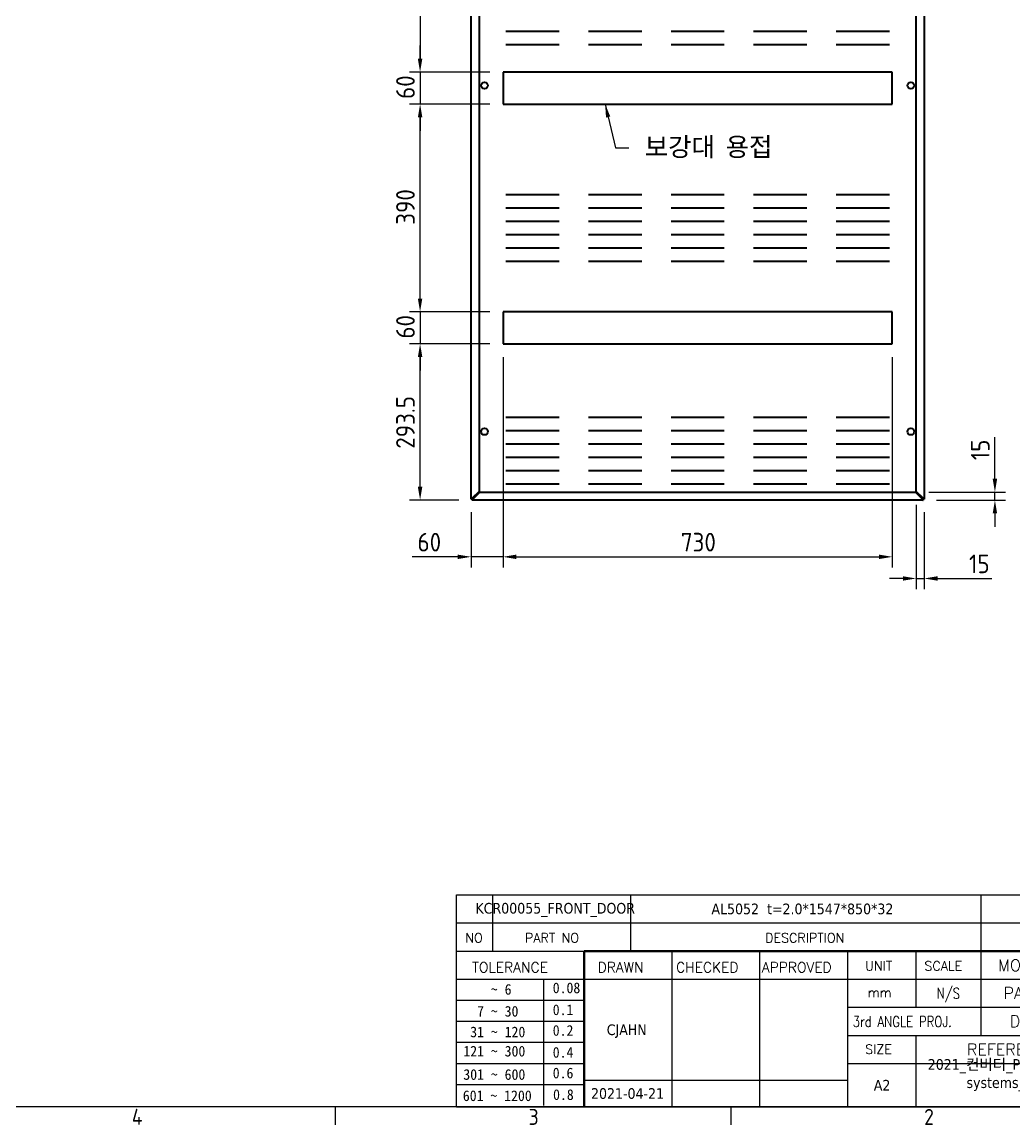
# Model space of a CAD drawing. Header units: millimetres. Extents: x 0 to 51860, y 0 to 5940.
# Drawn here: x 22239 to 24100, y 66 to 2136 of the extents above; entities that cross this region are included whole.
import ezdxf
from ezdxf.enums import TextEntityAlignment as Align

# ---------------------------------------------------------------- set-up
doc = ezdxf.new("R2010")
doc.units = ezdxf.units.MM
doc.header["$LTSCALE"] = 10
doc.layers.get('0').update_dxf_attribs({"color": 3, "lineweight": 25})
for name, color, linetype, lineweight in [('가시적인 것(ISO)', 3, 'Continuous', 40), ('경계(ISO)', 7, 'Continuous', 25), ('기호(ISO)', 5, 'Continuous', 25), ('제목(ISO)', 5, 'Continuous', 50), ('치수(ISO)', 2, 'Continuous', 25)]:
    doc.layers.add(name, color=color, linetype=linetype, lineweight=lineweight)
doc.styles.add('HAN_291', font='')
doc.styles.add('RC_284', font='ROMANC.shx')
doc.styles.add('RC_287', font='ROMANC.shx')
doc.styles.add('RC_292', font='ROMANC.shx')
doc.styles.add('문자 텍스트_PSTEK_POSCO', font='isocp.shx')
doc.styles.add('치수 텍스트_PSTEK_POSCO', font='isocp.shx')
doc.styles.add('텍스트 스타일198', font='tahoma.ttf')
doc.styles.add('텍스트 스타일333', font='ROMANC.shx', dxfattribs={"width": 0.800000011920929})
doc.styles.get('HAN_291').set_extended_font_data('GulimChe')
doc.dimstyles.new('치수_PSTEK_POSCO', dxfattribs={"dimscale": 10, "dimtxt": 3.5, "dimasz": 2.5, "dimexe": 2, "dimexo": 2.5, "dimgap": 1, "dimtad": 1, "dimrnd": 1e-08, "dimdsep": 46, "dimtxsty": '치수 텍스트_PSTEK_POSCO', "dimcen": 0.09, "dimdle": 10, "dimclrd": 7, "dimclre": 7, "dimclrt": 2, "dimadec": 1, "dimazin": 2, "dimtfac": 1, "dimtmove": 0, "dimatfit": 3, "dimfxl": 0, "dimtolj": 1, "dimlwd": -1, "dimlwe": -1, "dimarcsym": 0})
doc.dimstyles.new('치수_PSTEK_POSCO$7', dxfattribs={"dimscale": 10, "dimtxt": 3.5, "dimasz": 2.5, "dimexe": 2, "dimexo": 2.5, "dimgap": 1, "dimtad": 1, "dimrnd": 1e-08, "dimdsep": 46, "dimtxsty": '치수 텍스트_PSTEK_POSCO', "dimcen": 0.09, "dimdle": 10, "dimclrd": 7, "dimclre": 7, "dimclrt": 2, "dimadec": 1, "dimazin": 2, "dimtfac": 1, "dimtmove": 0, "dimatfit": 3, "dimfxl": 0, "dimtolj": 1, "dimlwd": -1, "dimlwe": -1, "dimarcsym": 0})

# ---------------------------------------------------------------- blocks, each defined once
blk = doc.blocks.new('제목 블록 PSTEK')
at = {"color": 180}
for p, q in [((182.475792979055, 11.79100474011392), (182.4757929790549, 51.56524660363496)), ((182.4757929790549, 51.56524660363496), (372.4757929537551, 51.56524660363496)), ((189.2651435055721, 51.56524660363496), (189.2651435055722, 41.00524660363494)), ((215.2152739891528, 41.00524660363494), (215.2152739891528, 51.56524660363496)), ((280.8758854511282, 51.56524660363496), (280.8758854511282, 41.00524660363494)), ((182.475792979055, 46.2852466036349), (372.4757929537551, 46.28524660363492)), ((182.475792979055, 41.00524660363493), (206.451475290024, 41.00524660363493)), ((222.9401812389276, 11.79100474011392), (222.9401812389276, 41.00524660363494)), ((239.4288871878316, 11.79100474011392), (239.4288871878316, 41.00524660363494)), ((255.9175931367356, 11.79100474011392), (255.9175931367356, 41.00524660363494)), ((268.6918866058747, 41.00524660363494), (268.6918866058747, 30.44524660363498)), ((280.8758854511282, 41.00524660363494), (280.8758854511282, 25.16524660363502)), ((182.475792979055, 35.72524660363497), (206.451475290024, 35.72524660363497)), ((198.8621818849491, 12.02524660363491), (198.8621818849491, 35.72524660363497)), ((206.451475290024, 35.72524660363497), (372.4757929537551, 35.72524660363497)), ((182.475792979055, 31.77524660363492), (206.451475290024, 31.77524660363492)), ((255.917593136736, 30.44524660363498), (372.4757929537552, 30.44524660363501)), ((182.475792979055, 27.82524660363487), (206.451475290024, 27.82524660363487)), ((255.9175931367359, 25.16524660363502), (372.4757929537552, 25.165246603635)), ((268.6918866058744, 25.16524660363502), (268.6918866058744, 11.79100474011392)), ((182.475792979055, 23.87524660363505), (206.451475290024, 23.87524660363505)), ((182.475792979055, 19.92524660363478), (206.451475290024, 19.92524660363478)), ((255.9175931367359, 19.88524660363481), (310.0881549537553, 19.88524660363481)), ((206.451475290024, 16.74100474011396), (255.9175931367359, 16.74100474011396)), ((182.475792979055, 15.97524660363496), (206.451475290024, 15.97524660363496)), ((182.475792979055, 11.79100474011392), (372.4757929537551, 11.79100474011389))]:
    blk.add_line(p, q, dxfattribs=at)
at = {"color": 7, "lineweight": 50}
for p, q in [((206.4514752900237, 11.79100474011392), (206.4514752900237, 41.00524660363494)), ((206.451475290024, 41.00524660363494), (372.4757929537551, 41.00524660363496))]:
    blk.add_line(p, q, dxfattribs=at)
at = {"layer": '제목(ISO)', "lineweight": 18}
blk.add_line((182.475792979055, 35.72500474011393), (182.475792979055, 11.79100474011392), dxfattribs=at)
at = {"color": 2}
for s, height, style, p in [('NO', 1.742399930953979, 'RC_284', (184.135398793432, 42.62317362549192)), ('PART NO', 1.742399930953979, 'RC_284', (195.3359407378685, 42.62317362549192)), ('DESCRIPTION', 1.742399930953979, 'RC_284', (240.4025565652523, 42.62317362549192)), ('MODEL NAME', 2.178000062704086, 'RC_292', (284.096330289083, 37.25462520371384)), (' TOLERANCE', 1.899999976158142, 'RC_287', (184.0872874387979, 37.00893196870329)), ('DRAWN', 1.899999976158142, 'RC_287', (208.9766620976279, 37.00893196870329)), ('CHECKED', 1.899999976158142, 'RC_287', (223.6856844514997, 37.00893196870329)), ('APPROVED', 1.899999976158142, 'RC_287', (239.7795453577791, 37.00893196870329)), ('UNIT', 1.742399930953979, 'RC_284', (259.1652673287452, 37.34317362549218)), ('SCALE', 1.742399930953979, 'RC_284', (270.2934779252897, 37.34317362549218)), ('    ~ 6', 2.000000029802322, 'HAN_291', (183.7721304966814, 32.8176515608431)), ('0.08', 2.000000029802322, 'HAN_291', (200.5467345600617, 33.09873600004101)), ('mm', 1.742399930953979, 'RC_284', (259.6505418159997, 32.3543089683787)), ('PART NAME', 2.178000062704086, 'RC_292', (285.1416959765849, 32.03045329421792)), ('  7 ~ 30', 2.000000029802322, 'HAN_291', (183.7721304966814, 28.70538114822415)), ('0.1', 2.000000029802322, 'HAN_291', (200.5467345600617, 28.98646558742206)), ('0.2', 2.000000029802322, 'HAN_291', (200.5467345600617, 25.10736625836028)), (' DWG NO.', 2.178000062704086, 'RC_292', (284.8124284083233, 26.75045329421772)), (' 31 ~ 120', 2.000000029802322, 'HAN_291', (183.7721304966814, 24.82628181916237)), ('121 ~ 300', 2.000000029802322, 'HAN_291', (183.7721304966814, 21.21401206133254)), ('0.4', 2.000000029802322, 'HAN_291', (200.5467345600617, 20.99509650053045)), ('SIZE', 1.742399930953979, 'RC_284', (259.1652673287452, 21.69497768947366)), ('REFERENCE', 2.178000062704086, 'RC_292', (278.2741065029841, 21.43214925458022)), ('301 ~ 600', 2.000000029802322, 'HAN_291', (183.7721304966814, 16.83491273227077)), ('0.6', 2.000000029802322, 'HAN_291', (200.5467345600617, 17.11599717146868)), ('601 ~ 1200', 2.000000029802322, 'HAN_291', (183.6802025156883, 12.84759660881125)), ('0.8', 2.000000029802322, 'HAN_291', (200.6097246063884, 13.05732192299702))]:
    blk.add_text(s, height=height, dxfattribs=dict(at, style=style)).set_placement(p)
at = {"color": 7, "style": '텍스트 스타일333', "width": 0.7999999523162842}
blk.add_text('N/S', height=2.000000029802322, dxfattribs=at).set_placement((274.7838860285014, 33.08524660363496), align=Align.MIDDLE_CENTER)
at = {"color": 2, "style": '텍스트 스타일333', "width": 0.7999999523162842}
blk.add_text('3rd ANGLE PROJ.', height=2.000000029802322, dxfattribs=at).set_placement((256.8430306642954, 26.76148381654429))
at = {"layer": '제목(ISO)', "color": 7, "style": '텍스트 스타일198'}
for tag, p in [('부품_번호_001', (187.4995732858739, 47.91174173065938)), ('설명_001', (231.1954912049363, 47.92245856190991)), ("3._Q'TY_001", (312.7051684889191, 47.92188863032246)), ('질량\\P3;_001', (348.7068979518129, 48.1643332276222)), ('제목_001', (334.1931203638347, 32.30468669314953)), ('부품_번호_001', (326.1588135391058, 27.03694571911726)), ('설계자_001', (210.6823963712259, 25.2331256569733)), ('프로젝트_001', (270.9515900800803, 16.78121179423405)), ('시트_크기_001', (260.8406700039552, 14.83476769856185)), ('작성_날짜_001', (207.6944849768033, 13.26600472521278)), ('프로젝트_002', (278.2261522454282, 13.3578851258059))]:
    blk.add_attdef(tag, p, '', height=2.000000029802322, dxfattribs=at)
for tag, p in [('재질', (295.4820202024417, 48.92524660363499)), ('4._COLOR', (327.6805273250926, 48.92524660363493)), ('1._MODEL_NAME', (341.233897335037, 38.36524660363497)), ('점검자', (231.1845342133799, 26.23312567187446)), ('엔지니어링_승인자', (247.673240162284, 26.23312567187446)), ('점검_날짜', (231.1845342133799, 14.26600474011394)), ('엔지니어링_승인_날짜', (247.6732401622839, 14.26600474011394))]:
    blk.add_attdef(tag, text='', height=2.000000029802322, dxfattribs=at).set_placement(p, align=Align.MIDDLE_CENTER)
blk = doc.blocks.new('*D168')
at = {"layer": 'Defpoints', "color": 0}
for p in [(22985.90953078304, 1532.329727836037), (23141.68255500697, 1532.329727836037), (23083.7532656851, 1238.829727836038)]:
    blk.add_point(p, dxfattribs=at)
at = {"layer": '치수(ISO)', "color": 7}
for p, q in [((23116.68255500697, 1532.329727836037), (22965.90953078304, 1532.329727836037)), ((22985.90953078304, 1263.829727836038), (22985.90953078304, 1507.329727836037)), ((23058.7532656851, 1238.829727836038), (22965.90953078304, 1238.829727836038))]:
    blk.add_line(p, q, dxfattribs=at)
for points in [[(22981.74286411637, 1507.329727836037), (22990.0761974497, 1507.329727836037), (22985.90953078304, 1532.329727836037)], [(22981.74286411637, 1263.829727836038), (22990.0761974497, 1263.829727836038), (22985.90953078304, 1238.829727836038)]]:
    blk.add_solid(points, dxfattribs=at)
at = {"layer": '치수(ISO)', "color": 2, "insert": (22958.40608590114, 1335.349313554455), "char_height": 35, "attachment_point": 4, "rotation": 90, "style": '치수 텍스트_PSTEK_POSCO'}
blk.add_mtext('\\A1;293.5', dxfattribs=at)
blk = doc.blocks.new('*D169')
at = {"layer": 'Defpoints', "color": 0}
for p in [(23141.68255500697, 1592.329727836036), (22985.90953078304, 1532.329727836037), (23141.68255500697, 1532.329727836037)]:
    blk.add_point(p, dxfattribs=at)
at = {"layer": '치수(ISO)', "color": 7}
for p, q in [((22985.90953078304, 1617.329727836037), (22985.90953078304, 1642.329727836037)), ((23116.68255500697, 1592.329727836036), (22965.90953078304, 1592.329727836037)), ((22985.90953078304, 1592.329727836037), (22985.90953078304, 1532.329727836037)), ((23116.68255500697, 1532.329727836037), (22965.90953078304, 1532.329727836037)), ((22985.90953078304, 1507.329727836037), (22985.90953078304, 1482.329727836037))]:
    blk.add_line(p, q, dxfattribs=at)
for points in [[(22981.74286411637, 1617.329727836037), (22990.0761974497, 1617.329727836037), (22985.90953078304, 1592.329727836037)], [(22981.74286411637, 1507.329727836037), (22990.0761974497, 1507.329727836037), (22985.90953078304, 1532.329727836037)]]:
    blk.add_solid(points, dxfattribs=at)
at = {"layer": '치수(ISO)', "color": 2, "insert": (22958.40953078304, 1542.018704213993), "char_height": 35, "attachment_point": 4, "rotation": 90, "style": '치수 텍스트_PSTEK_POSCO'}
blk.add_mtext('\\A1;60', dxfattribs=at)
blk = doc.blocks.new('*D170')
at = {"layer": 'Defpoints', "color": 0}
for p in [(22985.90953078304, 1982.329727836037), (23141.68255500697, 1982.329727836037), (23141.68255500697, 1592.329727836036)]:
    blk.add_point(p, dxfattribs=at)
at = {"layer": '치수(ISO)', "color": 7}
for p, q in [((23116.68255500697, 1982.329727836037), (22965.90953078304, 1982.329727836037)), ((22985.90953078304, 1617.329727836037), (22985.90953078304, 1957.329727836037)), ((23116.68255500697, 1592.329727836036), (22965.90953078304, 1592.329727836037))]:
    blk.add_line(p, q, dxfattribs=at)
for points in [[(22981.74286411637, 1957.329727836037), (22990.0761974497, 1957.329727836037), (22985.90953078304, 1982.329727836037)], [(22981.74286411637, 1617.329727836037), (22990.0761974497, 1617.329727836037), (22985.90953078304, 1592.329727836037)]]:
    blk.add_solid(points, dxfattribs=at)
at = {"layer": '치수(ISO)', "color": 2, "insert": (22958.40953078304, 1755.754797524828), "char_height": 35, "attachment_point": 4, "rotation": 90, "style": '치수 텍스트_PSTEK_POSCO'}
blk.add_mtext('\\A1;390', dxfattribs=at)
blk = doc.blocks.new('*D171')
at = {"layer": 'Defpoints', "color": 0}
for p in [(23141.68255500697, 2042.329727836036), (22985.90953078304, 1982.329727836037), (23141.68255500697, 1982.329727836037)]:
    blk.add_point(p, dxfattribs=at)
at = {"layer": '치수(ISO)', "color": 7}
for p, q in [((22985.90953078304, 2067.329727836036), (22985.90953078304, 2092.329727836036)), ((23116.68255500697, 2042.329727836036), (22965.90953078304, 2042.329727836037)), ((22985.90953078304, 2042.329727836037), (22985.90953078304, 1982.329727836037)), ((23116.68255500697, 1982.329727836037), (22965.90953078304, 1982.329727836037)), ((22985.90953078304, 1957.329727836037), (22985.90953078304, 1932.329727836037))]:
    blk.add_line(p, q, dxfattribs=at)
for points in [[(22981.74286411637, 2067.329727836036), (22990.0761974497, 2067.329727836036), (22985.90953078304, 2042.329727836037)], [(22981.74286411637, 1957.329727836037), (22990.0761974497, 1957.329727836037), (22985.90953078304, 1982.329727836037)]]:
    blk.add_solid(points, dxfattribs=at)
at = {"layer": '치수(ISO)', "color": 2, "insert": (22958.40953078304, 1992.018704213993), "char_height": 35, "attachment_point": 4, "rotation": 90, "style": '치수 텍스트_PSTEK_POSCO'}
blk.add_mtext('\\A1;60', dxfattribs=at)
blk = doc.blocks.new('*D172')
at = {"layer": 'Defpoints', "color": 0}
for p in [(23141.68255500697, 1532.329727836037), (23081.68255500698, 1240.900438514155), (23081.68255500698, 1132.329727836037)]:
    blk.add_point(p, dxfattribs=at)
at = {"layer": '치수(ISO)', "color": 7}
for p, q in [((23141.68255500697, 1507.329727836037), (23141.68255500697, 1112.329727836037)), ((23081.68255500698, 1215.900438514155), (23081.68255500698, 1112.329727836037)), ((23056.68255500698, 1132.329727836037), (22971.06050776289, 1132.329727836037)), ((23141.68255500697, 1132.329727836037), (23081.68255500698, 1132.329727836037)), ((23166.68255500697, 1132.329727836037), (23191.68255500697, 1132.329727836037))]:
    blk.add_line(p, q, dxfattribs=at)
for points in [[(23056.68255500698, 1136.496394502703), (23056.68255500698, 1128.16306116937), (23081.68255500698, 1132.329727836037)], [(23166.68255500697, 1136.496394502703), (23166.68255500697, 1128.16306116937), (23141.68255500697, 1132.329727836037)]]:
    blk.add_solid(points, dxfattribs=at)
at = {"layer": '치수(ISO)', "color": 2, "insert": (22981.06050776289, 1159.829727836037), "char_height": 35, "attachment_point": 4, "style": '치수 텍스트_PSTEK_POSCO'}
blk.add_mtext('\\A1;60', dxfattribs=at)
blk = doc.blocks.new('*D173')
at = {"layer": 'Defpoints', "color": 0}
for p in [(23141.68255500697, 1532.329727836037), (23871.68255500697, 1532.329727836037), (23871.68255500697, 1132.329727836037)]:
    blk.add_point(p, dxfattribs=at)
at = {"layer": '치수(ISO)', "color": 7}
for p, q in [((23141.68255500697, 1507.329727836037), (23141.68255500697, 1112.329727836037)), ((23871.68255500697, 1507.329727836037), (23871.68255500697, 1112.329727836037)), ((23166.68255500697, 1132.329727836037), (23846.68255500697, 1132.329727836037))]:
    blk.add_line(p, q, dxfattribs=at)
for points in [[(23166.68255500697, 1136.496394502703), (23166.68255500697, 1128.16306116937), (23141.68255500697, 1132.329727836037)], [(23846.68255500697, 1136.496394502703), (23846.68255500697, 1128.16306116937), (23871.68255500697, 1132.329727836037)]]:
    blk.add_solid(points, dxfattribs=at)
at = {"layer": '치수(ISO)', "color": 2, "insert": (23475.16877547942, 1159.829727836037), "char_height": 35, "attachment_point": 4, "style": '치수 텍스트_PSTEK_POSCO'}
blk.add_mtext('\\A1;730', dxfattribs=at)
blk = doc.blocks.new('*D182')
at = {"layer": 'Defpoints', "color": 0}
for p in [(23141.68255500697, 2585.829727836036), (22985.90953078304, 2042.329727836037), (23141.68255500697, 2042.329727836036)]:
    blk.add_point(p, dxfattribs=at)
at = {"layer": '치수(ISO)', "color": 7}
for p, q in [((23116.68255500697, 2585.829727836036), (22965.90953078304, 2585.829727836036)), ((22985.90953078304, 2560.829727836036), (22985.90953078304, 2067.329727836036)), ((23116.68255500697, 2042.329727836036), (22965.90953078304, 2042.329727836037))]:
    blk.add_line(p, q, dxfattribs=at)
for points in [[(22981.74286411637, 2560.829727836036), (22990.0761974497, 2560.829727836036), (22985.90953078304, 2585.829727836036)], [(22981.74286411637, 2067.329727836036), (22990.0761974497, 2067.329727836036), (22985.90953078304, 2042.329727836037)]]:
    blk.add_solid(points, dxfattribs=at)
at = {"layer": '치수(ISO)', "color": 2, "insert": (22958.40953078304, 2262.604854101884), "char_height": 35, "attachment_point": 4, "rotation": 90, "style": '치수 텍스트_PSTEK_POSCO'}
blk.add_mtext('\\A1;543.5', dxfattribs=at)
blk = doc.blocks.new('*D191')
at = {"layer": 'Defpoints', "color": 0}
for p in [(23916.68255500698, 1255.243941398411), (23931.68255500698, 1240.900438514155), (23931.68255500698, 1091.652991384432)]:
    blk.add_point(p, dxfattribs=at)
at = {"layer": '치수(ISO)', "color": 7}
for p, q in [((23916.68255500698, 1230.243941398411), (23916.68255500698, 1071.652991384432)), ((23931.68255500698, 1215.900438514155), (23931.68255500698, 1071.652991384432)), ((23891.68255500698, 1091.652991384432), (23866.68255500698, 1091.652991384432)), ((23916.68255500698, 1091.652991384432), (23931.68255500698, 1091.652991384432)), ((23956.68255500698, 1091.652991384432), (24058.75416027633, 1091.652991384432))]:
    blk.add_line(p, q, dxfattribs=at)
for points in [[(23891.68255500698, 1095.819658051098), (23891.68255500698, 1087.486324717765), (23916.68255500698, 1091.652991384432)], [(23956.68255500698, 1095.819658051098), (23956.68255500698, 1087.486324717765), (23931.68255500698, 1091.652991384432)]]:
    blk.add_solid(points, dxfattribs=at)
at = {"layer": '치수(ISO)', "color": 2, "insert": (24015.80441280802, 1119.152991384432), "char_height": 35, "attachment_point": 4, "style": '치수 텍스트_PSTEK_POSCO'}
blk.add_mtext('\\A1;15', dxfattribs=at)
blk = doc.blocks.new('*D192')
at = {"layer": 'Defpoints', "color": 0}
for p in [(23915.26834144461, 1253.829727836038), (24064.42344772222, 1253.829727836038), (23929.61184432887, 1238.829727836038)]:
    blk.add_point(p, dxfattribs=at)
at = {"layer": '치수(ISO)', "color": 7}
for p, q in [((24064.42344772222, 1278.829727836038), (24064.42344772222, 1356.779475304344)), ((23940.26834144461, 1253.829727836038), (24084.42344772222, 1253.829727836038)), ((24064.42344772222, 1238.829727836037), (24064.42344772222, 1253.829727836038)), ((23954.61184432887, 1238.829727836038), (24084.42344772222, 1238.829727836037)), ((24064.42344772222, 1213.829727836037), (24064.42344772222, 1188.829727836037))]:
    blk.add_line(p, q, dxfattribs=at)
for points in [[(24060.25678105556, 1278.829727836038), (24068.59011438889, 1278.829727836038), (24064.42344772222, 1253.829727836038)], [(24060.25678105556, 1213.829727836038), (24068.59011438889, 1213.829727836037), (24064.42344772222, 1238.829727836037)]]:
    blk.add_solid(points, dxfattribs=at)
at = {"layer": '치수(ISO)', "color": 2, "insert": (24036.92344772222, 1313.829727836042), "char_height": 35, "attachment_point": 4, "rotation": 90, "style": '치수 텍스트_PSTEK_POSCO'}
blk.add_mtext('\\A1;15', dxfattribs=at)

msp = doc.modelspace()

# ---------------------------------------------------------------- linework, layer by layer
at = {"layer": '가시적인 것(ISO)'}
for p, q in [((23081.68255500698, 1240.900438514155), (23081.68255500698, 2783.759017157918)), ((23931.68255500698, 2783.759017157918), (23931.68255500698, 1240.900438514155)), ((23096.68255500698, 2769.415514273662), (23096.68255500698, 1255.243941398411)), ((23916.68255500698, 1255.243941398411), (23916.68255500698, 2769.415514273662)), ((23246.68255500697, 2118.829727836036), (23146.68255500697, 2118.829727836036)), ((23401.68255500697, 2118.829727836036), (23301.68255500697, 2118.829727836036)), ((23556.68255500697, 2118.829727836036), (23456.68255500697, 2118.829727836036)), ((23711.68255500697, 2118.829727836036), (23611.68255500697, 2118.829727836036)), ((23866.68255500697, 2118.829727836036), (23766.68255500697, 2118.829727836036)), ((23246.68255500697, 2093.829727836036), (23146.68255500697, 2093.829727836036)), ((23401.68255500697, 2093.829727836036), (23301.68255500697, 2093.829727836036)), ((23556.68255500697, 2093.829727836036), (23456.68255500697, 2093.829727836036)), ((23711.68255500697, 2093.829727836036), (23611.68255500697, 2093.829727836036)), ((23866.68255500697, 2093.829727836036), (23766.68255500697, 2093.829727836036)), ((23871.68255500697, 2042.329727836036), (23141.68255500697, 2042.329727836036)), ((23141.68255500697, 2042.329727836036), (23141.68255500697, 1982.329727836036)), ((23871.68255500697, 1982.329727836036), (23871.68255500697, 2042.329727836036)), ((23141.68255500697, 1982.329727836036), (23871.68255500697, 1982.329727836036)), ((23246.68255500697, 1811.829727836037), (23146.68255500697, 1811.829727836037)), ((23401.68255500697, 1811.829727836037), (23301.68255500697, 1811.829727836037)), ((23556.68255500697, 1811.829727836037), (23456.68255500697, 1811.829727836037)), ((23711.68255500697, 1811.829727836037), (23611.68255500697, 1811.829727836037)), ((23866.68255500697, 1811.829727836037), (23766.68255500697, 1811.829727836037)), ((23246.68255500697, 1786.829727836037), (23146.68255500697, 1786.829727836037)), ((23401.68255500697, 1786.829727836037), (23301.68255500697, 1786.829727836037)), ((23556.68255500697, 1786.829727836037), (23456.68255500697, 1786.829727836037)), ((23711.68255500697, 1786.829727836037), (23611.68255500697, 1786.829727836037)), ((23866.68255500697, 1786.829727836037), (23766.68255500697, 1786.829727836037)), ((23246.68255500697, 1761.829727836037), (23146.68255500697, 1761.829727836037)), ((23401.68255500697, 1761.829727836037), (23301.68255500697, 1761.829727836037)), ((23556.68255500697, 1761.829727836037), (23456.68255500697, 1761.829727836037)), ((23711.68255500697, 1761.829727836037), (23611.68255500697, 1761.829727836037)), ((23866.68255500697, 1761.829727836037), (23766.68255500697, 1761.829727836037)), ((23246.68255500697, 1736.829727836037), (23146.68255500697, 1736.829727836037)), ((23401.68255500697, 1736.829727836037), (23301.68255500697, 1736.829727836037)), ((23556.68255500697, 1736.829727836037), (23456.68255500697, 1736.829727836037)), ((23711.68255500697, 1736.829727836037), (23611.68255500697, 1736.829727836037)), ((23866.68255500697, 1736.829727836037), (23766.68255500697, 1736.829727836037)), ((23246.68255500697, 1711.829727836037), (23146.68255500697, 1711.829727836037)), ((23401.68255500697, 1711.829727836037), (23301.68255500697, 1711.829727836037)), ((23556.68255500697, 1711.829727836037), (23456.68255500697, 1711.829727836037)), ((23711.68255500697, 1711.829727836037), (23611.68255500697, 1711.829727836037)), ((23866.68255500697, 1711.829727836037), (23766.68255500697, 1711.829727836037)), ((23246.68255500697, 1686.829727836037), (23146.68255500697, 1686.829727836037)), ((23401.68255500697, 1686.829727836037), (23301.68255500697, 1686.829727836037)), ((23556.68255500697, 1686.829727836037), (23456.68255500697, 1686.829727836037)), ((23711.68255500697, 1686.829727836037), (23611.68255500697, 1686.829727836037)), ((23866.68255500697, 1686.829727836037), (23766.68255500697, 1686.829727836037)), ((23871.68255500697, 1592.329727836036), (23141.68255500697, 1592.329727836036)), ((23141.68255500697, 1592.329727836036), (23141.68255500697, 1532.329727836036)), ((23871.68255500697, 1532.329727836037), (23871.68255500697, 1592.329727836036)), ((23141.68255500697, 1532.329727836036), (23871.68255500697, 1532.329727836037)), ((23246.68255500697, 1393.829727836037), (23146.68255500697, 1393.829727836037)), ((23401.68255500697, 1393.829727836037), (23301.68255500697, 1393.829727836037)), ((23556.68255500697, 1393.829727836037), (23456.68255500697, 1393.829727836037)), ((23711.68255500697, 1393.829727836037), (23611.68255500697, 1393.829727836037)), ((23866.68255500697, 1393.829727836037), (23766.68255500697, 1393.829727836037)), ((23246.68255500697, 1368.829727836037), (23146.68255500697, 1368.829727836037)), ((23401.68255500697, 1368.829727836037), (23301.68255500697, 1368.829727836037)), ((23556.68255500697, 1368.829727836037), (23456.68255500697, 1368.829727836037)), ((23711.68255500697, 1368.829727836037), (23611.68255500697, 1368.829727836037)), ((23866.68255500697, 1368.829727836037), (23766.68255500697, 1368.829727836037)), ((23246.68255500697, 1343.829727836037), (23146.68255500697, 1343.829727836037)), ((23401.68255500697, 1343.829727836037), (23301.68255500697, 1343.829727836037)), ((23556.68255500697, 1343.829727836037), (23456.68255500697, 1343.829727836037)), ((23711.68255500697, 1343.829727836037), (23611.68255500697, 1343.829727836037)), ((23866.68255500697, 1343.829727836037), (23766.68255500697, 1343.829727836037)), ((23246.68255500697, 1318.829727836037), (23146.68255500697, 1318.829727836037)), ((23401.68255500697, 1318.829727836037), (23301.68255500697, 1318.829727836037)), ((23556.68255500697, 1318.829727836037), (23456.68255500697, 1318.829727836037)), ((23711.68255500697, 1318.829727836037), (23611.68255500697, 1318.829727836037)), ((23866.68255500697, 1318.829727836037), (23766.68255500697, 1318.829727836037)), ((23246.68255500697, 1293.829727836037), (23146.68255500697, 1293.829727836037)), ((23401.68255500697, 1293.829727836037), (23301.68255500697, 1293.829727836037)), ((23556.68255500697, 1293.829727836037), (23456.68255500697, 1293.829727836037)), ((23711.68255500697, 1293.829727836037), (23611.68255500697, 1293.829727836037)), ((23866.68255500697, 1293.829727836037), (23766.68255500697, 1293.829727836037)), ((23246.68255500697, 1268.829727836037), (23146.68255500697, 1268.829727836037)), ((23401.68255500697, 1268.829727836037), (23301.68255500697, 1268.829727836037)), ((23556.68255500697, 1268.829727836037), (23456.68255500697, 1268.829727836037)), ((23711.68255500697, 1268.829727836037), (23611.68255500697, 1268.829727836037)), ((23866.68255500697, 1268.829727836037), (23766.68255500697, 1268.829727836037)), ((23096.68255500698, 1255.243941398411), (23083.78255500699, 1242.343941398411)), ((23085.19676856936, 1240.929727836038), (23098.09676856936, 1253.829727836038)), ((23098.09676856936, 1253.829727836038), (23915.26834144461, 1253.829727836038)), ((23915.26834144461, 1253.829727836038), (23928.16834144461, 1240.929727836038)), ((23929.58255500699, 1242.343941398412), (23916.68255500698, 1255.243941398411)), ((23083.68255500698, 1240.900438514155), (23081.68255500698, 1240.900438514155)), ((23084.18255500697, 1241.329727836036), (23083.69326927182, 1241.329727836036)), ((23083.7532656851, 1238.829727836038), (23083.7532656851, 1240.829727836038)), ((23929.61184432887, 1238.829727836038), (23083.7532656851, 1238.829727836038)), ((23084.18255500697, 1241.329727836036), (23084.18255500697, 1240.840442100891)), ((23929.18255500697, 1241.329727836036), (23929.18255500697, 1240.840442100891)), ((23929.18255500697, 1241.329727836037), (23929.67184074211, 1241.329727836037)), ((23929.61184432887, 1240.829727836038), (23929.61184432887, 1238.829727836038)), ((23931.68255500698, 1240.900438514155), (23929.68255500698, 1240.900438514155))]:
    msp.add_line(p, q, dxfattribs=at)
for centre in [(23106.68255500697, 2017.329727836036), (23906.68255500697, 2017.329727836036), (23106.68255500697, 1367.329727836036), (23906.68255500697, 1367.329727836036)]:
    msp.add_circle(centre, 6.25, dxfattribs=at)
for points, knots in [([(23083.78255500699, 1242.343941398411), (23082.96833021747, 1241.987635669894), (23082.17739084625, 1241.631329941377), (23081.8546128679, 1241.275024212859), (23081.7415002562, 1241.150162313291), (23081.68255500698, 1241.025300413723), (23081.68255500698, 1240.900438514155)], [0, 0, 0, 0, 1.163178270737249, 1.163178270737249, 1.163178270737249, 1.570796326794859, 1.570796326794859, 1.570796326794859, 1.570796326794859]), ([(23083.7532656851, 1238.829727836038), (23084.10957141362, 1238.829727836038), (23084.46587714214, 1239.349724663589), (23084.82218287065, 1240.097238131397), (23084.94704477022, 1240.359192807039), (23085.07190666979, 1240.644395196797), (23085.19676856936, 1240.929727836038)], [0, 0, 0, 0, 1.163178270736322, 1.163178270736322, 1.163178270736322, 1.570796326794804, 1.570796326794804, 1.570796326794804, 1.570796326794804]), ([(23928.16834144461, 1240.929727836038), (23928.52464717313, 1240.115503046522), (23928.88095290165, 1239.3245636753), (23929.23725863016, 1239.00178569695), (23929.36212052973, 1238.888673085253), (23929.4869824293, 1238.829727836038), (23929.61184432887, 1238.829727836038)], [0, 0, 0, 0, 1.163178270737222, 1.163178270737222, 1.163178270737222, 1.570796326794804, 1.570796326794804, 1.570796326794804, 1.570796326794804]), ([(23931.68255500698, 1240.900438514155), (23931.68255500698, 1241.256744242673), (23931.16255817943, 1241.61304997119), (23930.41504471163, 1241.969355699708), (23930.15309003598, 1242.094217599276), (23929.86788764623, 1242.219079498843), (23929.58255500699, 1242.343941398412)], [0, 0, 0, 0, 1.16317827073747, 1.16317827073747, 1.16317827073747, 1.570796326794849, 1.570796326794849, 1.570796326794849, 1.570796326794849])]:
    msp.add_open_spline(points, degree=3, knots=knots, dxfattribs=at)
for points in [[(23083.68255500698, 1240.900438514155), (23083.68255500698, 1241.381606142241), (23083.73019512942, 1241.862773770326), (23083.78255500698, 1242.343941398411)], [(23083.7532656851, 1240.829727836038), (23084.23443331319, 1240.829727836038), (23084.71560094127, 1240.877367958478), (23085.19676856936, 1240.929727836038)], [(23929.61184432887, 1240.829727836038), (23929.13067670078, 1240.829727836038), (23928.6495090727, 1240.877367958478), (23928.16834144461, 1240.929727836038)], [(23929.68255500698, 1240.900438514155), (23929.68255500698, 1241.381606142241), (23929.63491488454, 1241.862773770326), (23929.58255500699, 1242.343941398412)]]:
    msp.add_open_spline(points, degree=3, dxfattribs=at)
at = {"layer": '경계(ISO)'}
for p, q in [((22826.53852859487, 100), (22826.53852859487, 65.99999666213989)), ((23569.03845230092, 100), (23569.03845230092, 65.99999666213989))]:
    msp.add_line(p, q, dxfattribs=at)
at = {"layer": '경계(ISO)', "flags": 128}
msp.add_lwpolyline([(19214.03852859487, 100), (19214.03852859487, 4100), (24954.03868118276, 4100), (24954.03868118276, 100), (19214.03852859487, 100)], dxfattribs=at)

# ---------------------------------------------------------------- block references
ref = msp.add_blockref('제목 블록 PSTEK', (21229.28059905731, -17.91004740113895), dxfattribs=dict(xscale=10, yscale=10, zscale=10))
ref.add_attrib('설계자_001', 'CJAHN', (23336.10456276957, 234.421209168594), dxfattribs={"layer": '제목(ISO)', "color": 7, "height": 20.00000029802322, "style": '텍스트 스타일198'})
ref.add_attrib('프로젝트_001', '2021_컨버터_Photonics Sinter', (23938.38130496465, 169.3329322506644), dxfattribs={"layer": '제목(ISO)', "color": 7, "height": 20.00000029802322, "style": '텍스트 스타일198'})
ref.add_attrib('시트_크기_001', 'A2', (23837.17688941834, 130.2630157470892), dxfattribs={"layer": '제목(ISO)', "color": 7, "height": 20.00000029802322, "style": '텍스트 스타일198'})
ref.add_attrib('작성_날짜_001', '2021-04-21', (23306.56124466648, 114.7499998509889), dxfattribs={"layer": '제목(ISO)', "color": 7, "height": 20.00000029802322, "style": '텍스트 스타일198'})
ref.add_attrib('설명_001', 'AL5052  t=2.0*1547*850*32', (23532.53839996491, 461.3145382825708), dxfattribs={"layer": '제목(ISO)', "color": 7, "height": 20.00000029802322, "style": '텍스트 스타일198'})
ref.add_attrib('부품_번호_001', 'KCR00055_FRONT_DOOR', (23089.79010035456, 462.5035419051756), dxfattribs={"layer": '제목(ISO)', "color": 7, "height": 20.00000029802322, "style": '텍스트 스타일198'})
ref.add_attrib('프로젝트_002', 'systems_Jolywood', (24011.12692661813, 135.0996655663829), dxfattribs={"layer": '제목(ISO)', "color": 7, "height": 20.00000029802322, "style": '텍스트 스타일198'})

# ---------------------------------------------------------------- texts
at = {"layer": '경계(ISO)', "color": 2, "char_height": 30.0000011920929, "attachment_point": 7, "style": '문자 텍스트_PSTEK_POSCO'}
for s, insert in [('4', (22445.02322990298, 65.9999988079071)), ('3', (23189.4739238244, 65.7139439638704)), ('2', (23931.5659227637, 65.7139439638704))]:
    msp.add_mtext(s, dxfattribs=dict(at, insert=insert))
at = {"layer": '기호(ISO)', "color": 2, "insert": (23387.30190354855, 1900.161327652388), "char_height": 34.99999940395355, "width": 301.2336015701294, "attachment_point": 4, "style": '치수 텍스트_PSTEK_POSCO'}
msp.add_mtext('{\\fISOCP|b0|i0;\\H35.0000; 보강대 용접}', dxfattribs=at)

# ---------------------------------------------------------------- dimensions: what is measured, and where the dimension line sits
at = {"layer": '치수(ISO)', "color": 7}
for base, p1, p2, angle, override, picture, middle in [((22985.90953078304, 2042.329727836037), (23141.68255500697, 2585.829727836036), (23141.68255500697, 2042.329727836036), 270, {"dimdec": 2, "dimtp": 0, "dimtm": -0, "dimtdec": 2, "dimtofl": 0, "dimatfit": 1}, '*D182', (22985.90953078304, 2314.079727836036)), ((22985.90953078304, 1982.329727836037), (23141.68255500697, 2042.329727836036), (23141.68255500697, 1982.329727836037), 90, {"dimdec": 2, "dimtp": 0, "dimtm": -0, "dimtdec": 2, "dimtofl": 1, "dimatfit": 1}, '*D171', (22985.90953078304, 2012.329727836041)), ((22985.90953078304, 1982.329727836037), (23141.68255500697, 1592.329727836036), (23141.68255500697, 1982.329727836037), 90, {"dimdec": 2, "dimtp": 0, "dimtm": -0, "dimtdec": 2, "dimtofl": 0, "dimatfit": 1}, '*D170', (22985.90953078304, 1787.329727836036)), ((22985.90953078304, 1532.329727836037), (23141.68255500697, 1592.329727836036), (23141.68255500697, 1532.329727836037), 90, {"dimdec": 2, "dimtp": 0, "dimtm": -0, "dimtdec": 2, "dimtofl": 1, "dimatfit": 1}, '*D169', (22985.90953078304, 1562.329727836041)), ((22985.90953078304, 1532.329727836037), (23083.7532656851, 1238.829727836038), (23141.68255500697, 1532.329727836037), 90, {"dimdec": 2, "dimtp": 0, "dimtm": -0, "dimtdec": 2, "dimtofl": 0, "dimatfit": 1}, '*D168', (22985.90953078304, 1385.579727836037)), ((23081.68255500698, 1132.329727836037), (23141.68255500697, 1532.329727836037), (23081.68255500698, 1240.900438514155), 180, {"dimdec": 2, "dimtp": 0, "dimtm": -0, "dimtdec": 2, "dimtofl": 1, "dimatfit": 1}, '*D172', (23001.37153138494, 1132.329727836037)), ((23871.68255500697, 1132.329727836037), (23141.68255500697, 1532.329727836037), (23871.68255500697, 1532.329727836037), 180, {"dimdec": 2, "dimtp": 0, "dimtm": -0, "dimtdec": 2, "dimtofl": 0, "dimatfit": 1}, '*D173', (23506.68255500698, 1132.329727836037)), ((24064.42344772222, 1253.829727836038), (23929.61184432887, 1238.829727836038), (23915.26834144461, 1253.829727836038), 90, {"dimdec": 2, "dimtp": 0, "dimtm": -0, "dimtdec": 2, "dimtofl": 1, "dimatfit": 1}, '*D192', (24064.42344772222, 1330.304601570195))]:
    dim = msp.add_linear_dim(base=base, p1=p1, p2=p2, angle=angle, dimstyle='치수_PSTEK_POSCO', override=override, dxfattribs=at)
    dim.commit()
    dim.dimension.update_dxf_attribs({"geometry": picture, "text_midpoint": middle, "dimtype": 160})
dim = msp.add_linear_dim(base=(23931.68255500698, 1091.652991384432), p1=(23916.68255500698, 1255.243941398411), p2=(23931.68255500698, 1240.900438514155), dimstyle='치수_PSTEK_POSCO', override={"dimdec": 2, "dimtp": 0, "dimtm": -0, "dimtdec": 2, "dimtofl": 1, "dimatfit": 1}, dxfattribs=at)
dim.commit()
dim.dimension.update_dxf_attribs({"geometry": '*D191', "text_midpoint": (24032.27928654218, 1091.652991384432), "dimtype": 160})

# ---------------------------------------------------------------- leaders
at = {"layer": '기호(ISO)', "color": 7, "annotation_type": 0, "has_hookline": 1, "hookline_direction": 0, "text_width": 260.8831530328314}
msp.add_leader([(23333.06299531713, 1982.329727836037), (23352.30190354855, 1900.161327652388), (23377.30190354855, 1900.161327652388)], dimstyle='치수_PSTEK_POSCO$7', override={"dimtad": 0}, dxfattribs=at)

doc.saveas('drawing.dxf')
